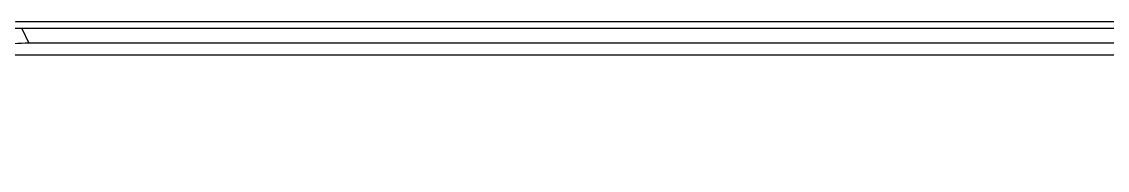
# Model space of a CAD drawing. Header units: millimetres. Extents: x 0 to 1189, y 0 to 841.
# Drawn here: x 956.1 to 1019.8, y 766 to 774.7 of the extents above; entities that cross this region are included whole.
import ezdxf

# ---------------------------------------------------------------- set-up
doc = ezdxf.new("R2010")
doc.units = ezdxf.units.MM
doc.header["$LTSCALE"] = 65.395
for name, color, linetype in [('03_ALL_AXES', 7, 'CONTINUOUS'), ('09_ALL_ROUNDS', 7, 'CONTINUOUS'), ('20_ALL_FEATURES', 7, 'CONTINUOUS')]:
    doc.layers.add(name, color=color, linetype=linetype)

msp = doc.modelspace()

# ---------------------------------------------------------------- linework, layer by layer
at = {"layer": '03_ALL_AXES', "color": 4}
msp.add_line((956.086, 774.33), (956.513, 773.46), dxfattribs=at)
at = {"layer": '03_ALL_AXES', "color": 7}
for p, q in [((1066.613, 774.33), (956.086, 774.33)), ((1067.04, 773.46), (956.513, 773.46))]:
    msp.add_line(p, q, dxfattribs=at)
for points in [[(956.086, 774.33), (955.5, 774.33), (954.306, 774.228), (952.538, 773.802), (950.818, 773.115), (949.21, 772.193), (947.774, 771.07), (946.564, 769.788), (945.625, 768.394), (945.192, 767.391), (945.036, 766.888)], [(956.513, 773.46), (955.927, 773.46), (954.733, 773.358), (952.965, 772.932), (951.245, 772.245), (949.637, 771.323), (948.201, 770.2), (946.991, 768.918), (946.052, 767.524), (945.619, 766.521), (945.463, 766.018)]]:
    msp.add_open_spline(points, degree=3, knots=[0, 0, 0, 0, 0.124266, 0.253139, 0.384492, 0.515947, 0.645114, 0.769838, 0.888443, 1, 1, 1, 1], dxfattribs=at)
at = {"layer": '09_ALL_ROUNDS', "color": 7}
msp.add_line((1066.734, 774.722), (956.207, 774.722), dxfattribs=at)
msp.add_open_spline([(956.207, 774.722), (955.59, 774.722), (954.333, 774.615), (952.472, 774.166), (950.661, 773.443), (948.969, 772.472), (947.457, 771.291), (946.183, 769.941), (945.196, 768.474), (944.739, 767.417), (944.576, 766.888)], degree=3, knots=[0, 0, 0, 0, 0.124266, 0.253139, 0.384492, 0.515947, 0.645114, 0.769838, 0.888443, 1, 1, 1, 1], dxfattribs=at)
at = {"layer": '20_ALL_FEATURES', "color": 7}
msp.add_line((1066.129, 772.763), (955.602, 772.763), dxfattribs=at)

doc.saveas('drawing.dxf')
